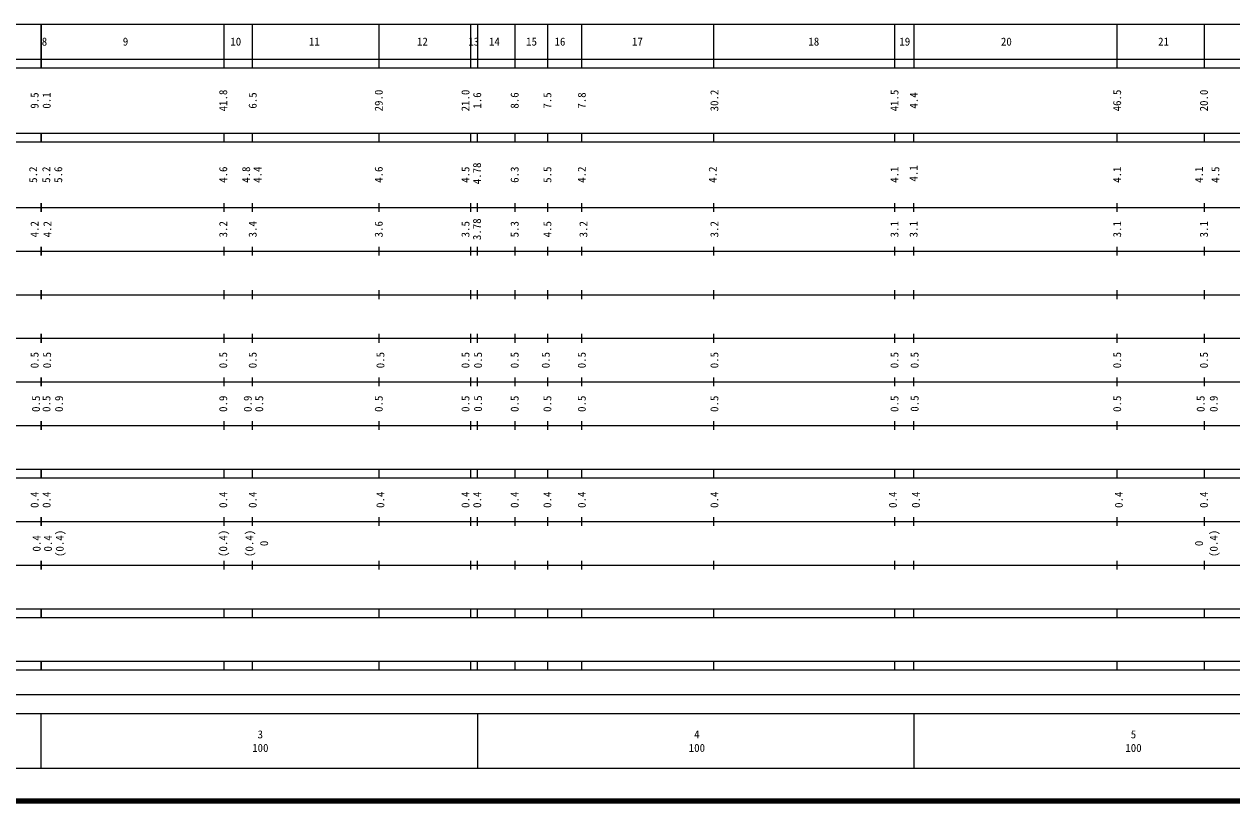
# Model space of a CAD drawing. Units: millimetres on the paper, enlarged 1000 times. Extents: x 40000 to 680000, y 20000 to 380000.
# Drawn here: x 264196 to 540820, y 20000 to 198000 of the extents above; entities that cross this region are included whole.
import ezdxf
from ezdxf.enums import TextEntityAlignment as Align

# ---------------------------------------------------------------- set-up
doc = ezdxf.new("R2010")
doc.units = ezdxf.units.MM
doc.header["$LTSCALE"] = 1000
doc.layers.add('M-TTL', color=2, linetype='Continuous', lineweight=140)
doc.layers.add('M-TTL-BAND', color=7, linetype='Continuous', lineweight=25)
doc.styles.add('ＭＳ ゴシック', font='')
doc.styles.get('ＭＳ ゴシック').set_extended_font_data('MS Gothic')

msp = doc.modelspace()

# ---------------------------------------------------------------- linework, layer by layer
at = {"layer": 'M-TTL'}
msp.add_line((40000, 20000), (680000, 20000), dxfattribs=at)
at = {"layer": 'M-TTL-BAND'}
for p, q in [((68000, 198000), (579000, 198000)), ((268000, 198000), (268000, 188000)), ((268100, 198000), (268100, 188000)), ((309900, 198000), (309900, 188000)), ((316400, 198000), (316400, 188000)), ((345400, 198000), (345400, 188000)), ((366400, 198000), (366400, 188000)), ((368000, 198000), (368000, 188000)), ((376570, 198000), (376570, 188000)), ((384070, 198000), (384070, 188000)), ((391870, 198000), (391870, 188000)), ((422070, 198000), (422070, 188000)), ((463570, 198000), (463570, 188000)), ((468000, 198000), (468000, 188000)), ((514470, 198000), (514470, 188000)), ((534470, 198000), (534470, 188000)), ((40000, 190000), (579000, 190000)), ((40000, 188000), (579000, 188000)), ((40000, 173000), (579000, 173000)), ((268000, 173000), (268000, 171000)), ((268100, 173000), (268100, 171000)), ((309900, 173000), (309900, 171000)), ((316400, 173000), (316400, 171000)), ((345400, 173000), (345400, 171000)), ((366400, 173000), (366400, 171000)), ((368000, 171000), (368000, 173000)), ((376570, 173000), (376570, 171000)), ((384070, 173000), (384070, 171000)), ((391870, 173000), (391870, 171000)), ((422070, 173000), (422070, 171000)), ((463570, 173000), (463570, 171000)), ((468000, 171000), (468000, 173000)), ((514470, 173000), (514470, 171000)), ((534470, 173000), (534470, 171000)), ((40000, 171000), (579000, 171000)), ((40000, 156000), (579000, 156000)), ((268000, 157000), (268000, 155000)), ((268100, 157000), (268100, 155000)), ((309900, 157000), (309900, 155000)), ((316400, 157000), (316400, 155000)), ((345400, 157000), (345400, 155000)), ((366400, 157000), (366400, 155000)), ((368000, 155000), (368000, 157000)), ((376570, 157000), (376570, 155000)), ((384070, 157000), (384070, 155000)), ((391870, 157000), (391870, 155000)), ((422070, 157000), (422070, 155000)), ((463570, 157000), (463570, 155000)), ((468000, 155000), (468000, 157000)), ((514470, 157000), (514470, 155000)), ((534470, 157000), (534470, 155000)), ((268000, 147000), (268000, 145000)), ((268100, 147000), (268100, 145000)), ((309900, 147000), (309900, 145000)), ((316400, 147000), (316400, 145000)), ((345400, 147000), (345400, 145000)), ((366400, 147000), (366400, 145000)), ((368000, 145000), (368000, 147000)), ((376570, 147000), (376570, 145000)), ((384070, 147000), (384070, 145000)), ((391870, 147000), (391870, 145000)), ((422070, 147000), (422070, 145000)), ((463570, 147000), (463570, 145000)), ((468000, 145000), (468000, 147000)), ((514470, 147000), (514470, 145000)), ((534470, 147000), (534470, 145000)), ((46000, 146000), (579000, 146000)), ((52000, 136000), (579000, 136000)), ((268000, 137000), (268000, 135000)), ((268100, 137000), (268100, 135000)), ((309900, 137000), (309900, 135000)), ((316400, 137000), (316400, 135000)), ((345400, 137000), (345400, 135000)), ((366400, 137000), (366400, 135000)), ((368000, 135000), (368000, 137000)), ((376570, 137000), (376570, 135000)), ((384070, 137000), (384070, 135000)), ((391870, 137000), (391870, 135000)), ((422070, 137000), (422070, 135000)), ((463570, 137000), (463570, 135000)), ((468000, 135000), (468000, 137000)), ((514470, 137000), (514470, 135000)), ((534470, 137000), (534470, 135000)), ((46000, 126000), (579000, 126000)), ((268000, 127000), (268000, 125000)), ((268100, 127000), (268100, 125000)), ((309900, 127000), (309900, 125000)), ((316400, 127000), (316400, 125000)), ((345400, 127000), (345400, 125000)), ((366400, 127000), (366400, 125000)), ((368000, 125000), (368000, 127000)), ((376570, 127000), (376570, 125000)), ((384070, 127000), (384070, 125000)), ((391870, 127000), (391870, 125000)), ((422070, 127000), (422070, 125000)), ((463570, 127000), (463570, 125000)), ((468000, 125000), (468000, 127000)), ((514470, 127000), (514470, 125000)), ((534470, 127000), (534470, 125000)), ((268000, 117000), (268000, 115000)), ((268100, 117000), (268100, 115000)), ((309900, 117000), (309900, 115000)), ((316400, 117000), (316400, 115000)), ((345400, 117000), (345400, 115000)), ((366400, 117000), (366400, 115000)), ((368000, 115000), (368000, 117000)), ((376570, 117000), (376570, 115000)), ((384070, 117000), (384070, 115000)), ((391870, 117000), (391870, 115000)), ((422070, 117000), (422070, 115000)), ((463570, 117000), (463570, 115000)), ((468000, 115000), (468000, 117000)), ((514470, 117000), (514470, 115000)), ((534470, 117000), (534470, 115000)), ((52000, 116000), (579000, 116000)), ((46000, 106000), (579000, 106000)), ((268000, 107000), (268000, 105000)), ((268100, 107000), (268100, 105000)), ((309900, 107000), (309900, 105000)), ((316400, 107000), (316400, 105000)), ((345400, 107000), (345400, 105000)), ((366400, 107000), (366400, 105000)), ((368000, 105000), (368000, 107000)), ((376570, 107000), (376570, 105000)), ((384070, 107000), (384070, 105000)), ((391870, 107000), (391870, 105000)), ((422070, 107000), (422070, 105000)), ((463570, 107000), (463570, 105000)), ((468000, 105000), (468000, 107000)), ((514470, 107000), (514470, 105000)), ((534470, 107000), (534470, 105000)), ((40000, 96000), (579000, 96000)), ((268000, 96000), (268000, 94000)), ((268100, 96000), (268100, 94000)), ((309900, 96000), (309900, 94000)), ((316400, 96000), (316400, 94000)), ((345400, 96000), (345400, 94000)), ((366400, 96000), (366400, 94000)), ((368000, 94000), (368000, 96000)), ((376570, 96000), (376570, 94000)), ((384070, 96000), (384070, 94000)), ((391870, 96000), (391870, 94000)), ((422070, 96000), (422070, 94000)), ((463570, 96000), (463570, 94000)), ((468000, 94000), (468000, 96000)), ((514470, 96000), (514470, 94000)), ((534470, 96000), (534470, 94000)), ((40000, 94000), (579000, 94000)), ((49000, 84000), (579000, 84000)), ((268000, 85000), (268000, 83000)), ((268100, 85000), (268100, 83000)), ((309900, 85000), (309900, 83000)), ((316400, 85000), (316400, 83000)), ((345400, 85000), (345400, 83000)), ((366400, 85000), (366400, 83000)), ((368000, 83000), (368000, 85000)), ((376570, 85000), (376570, 83000)), ((384070, 85000), (384070, 83000)), ((391870, 85000), (391870, 83000)), ((422070, 85000), (422070, 83000)), ((463570, 85000), (463570, 83000)), ((468000, 83000), (468000, 85000)), ((514470, 85000), (514470, 83000)), ((534470, 85000), (534470, 83000)), ((268000, 75000), (268000, 73000)), ((268100, 75000), (268100, 73000)), ((309900, 75000), (309900, 73000)), ((316400, 75000), (316400, 73000)), ((345400, 75000), (345400, 73000)), ((366400, 75000), (366400, 73000)), ((368000, 73000), (368000, 75000)), ((376570, 75000), (376570, 73000)), ((384070, 75000), (384070, 73000)), ((391870, 75000), (391870, 73000)), ((422070, 75000), (422070, 73000)), ((463570, 75000), (463570, 73000)), ((468000, 73000), (468000, 75000)), ((514470, 75000), (514470, 73000)), ((534470, 75000), (534470, 73000)), ((40000, 74000), (579000, 74000)), ((40000, 64000), (579000, 64000)), ((268000, 64000), (268000, 62000)), ((268100, 64000), (268100, 62000)), ((309900, 64000), (309900, 62000)), ((316400, 64000), (316400, 62000)), ((345400, 64000), (345400, 62000)), ((366400, 64000), (366400, 62000)), ((368000, 62000), (368000, 64000)), ((376570, 64000), (376570, 62000)), ((384070, 64000), (384070, 62000)), ((391870, 64000), (391870, 62000)), ((422070, 64000), (422070, 62000)), ((463570, 64000), (463570, 62000)), ((468000, 62000), (468000, 64000)), ((514470, 64000), (514470, 62000)), ((534470, 64000), (534470, 62000)), ((40000, 62000), (579000, 62000)), ((40000, 52000), (579000, 52000)), ((40000, 50000), (579000, 50000)), ((268000, 52000), (268000, 50000)), ((268100, 52000), (268100, 50000)), ((309900, 52000), (309900, 50000)), ((316400, 52000), (316400, 50000)), ((345400, 52000), (345400, 50000)), ((366400, 52000), (366400, 50000)), ((368000, 50000), (368000, 52000)), ((376570, 52000), (376570, 50000)), ((384070, 52000), (384070, 50000)), ((391870, 52000), (391870, 50000)), ((422070, 52000), (422070, 50000)), ((463570, 52000), (463570, 50000)), ((468000, 50000), (468000, 52000)), ((514470, 52000), (514470, 50000)), ((534470, 52000), (534470, 50000)), ((70805, 44406), (565903, 44406)), ((40000, 40000), (579000, 40000)), ((268000, 40000), (268000, 27500)), ((368000, 40000), (368000, 27500)), ((468000, 40000), (468000, 27500)), ((68000, 27500), (579000, 27500))]:
    msp.add_line(p, q, dxfattribs=at)

# ---------------------------------------------------------------- texts
at = {"layer": 'M-TTL-BAND', "style": 'ＭＳ ゴシック'}
for s, p in [('8', (268846, 194000)), ('9', (287414, 194000)), ('10', (312665, 194000)), ('11', (330666, 194000)), ('12', (355417, 194000)), ('13', (367167, 194000)), ('14', (371917, 194000)), ('15', (380417, 194000)), ('16', (386918, 194000)), ('17', (404668, 194000)), ('18', (445068, 194000)), ('19', (465903, 194000)), ('20', (489171, 194000)), ('21', (525173, 194000)), ('3', (318288, 35238)), ('4', (418288, 35238)), ('5', (518288, 35238)), ('100', (318288, 32131)), ('100', (418288, 32131)), ('100', (518288, 32131))]:
    msp.add_text(s, height=1833, dxfattribs=at).set_placement(p, align=Align.MIDDLE_CENTER)
for s, p in [('41.8', (309781, 180500)), ('29.0', (345407, 180500)), ('21.0', (365269, 180500)), ('30.2', (422285, 180500)), ('41.5', (463536, 180500)), ('46.5', (514538, 180500)), ('20.0', (534414, 180500)), ('9.5', (266579, 180500)), ('0.1', (269337, 180500)), ('6.5', (316531, 180500)), ('1.6', (367963, 180500)), ('8.6', (376533, 180500)), ('7.5', (384033, 180500)), ('7.8', (391909, 180500)), ('4.4', (467966, 180500)), ('4.78', (367925, 163793)), ('5.2', (266250, 163500)), ('5.2', (269250, 163500)), ('5.6', (271995, 163500)), ('4.6', (309781, 163500)), ('4.8', (315031, 163500)), ('4.4', (317656, 163500)), ('4.6', (345407, 163500)), ('4.5', (365269, 163500)), ('6.3', (376533, 163500)), ('5.5', (384033, 163500)), ('4.2', (391909, 163500)), ('4.2', (421910, 163500)), ('4.1', (463536, 163500)), ('4.1', (467925, 163793)), ('4.1', (514538, 163500)), ('4.1', (533289, 163500)), ('4.5', (537039, 163500)), ('4.2', (266579, 151000)), ('4.2', (269511, 151000)), ('3.2', (309781, 151000)), ('3.4', (316531, 151000)), ('3.6', (345407, 151000)), ('3.5', (365269, 151000)), ('3.78', (367908, 151000)), ('5.3', (376533, 151000)), ('4.5', (384033, 151000)), ('3.2', (392284, 151000)), ('3.2', (422285, 151000)), ('3.1', (463536, 151000)), ('3.1', (467908, 151000)), ('3.1', (514538, 151000)), ('3.1', (534414, 151000)), ('0.5', (266579, 121000)), ('0.5', (269441, 121000)), ('0.5', (309781, 121000)), ('0.5', (316531, 121000)), ('0.5', (345782, 121000)), ('0.5', (365269, 121000)), ('0.5', (368147, 121000)), ('0.5', (376533, 121000)), ('0.5', (383658, 121000)), ('0.5', (391909, 121000)), ('0.5', (422285, 121000)), ('0.5', (463536, 121000)), ('0.5', (468147, 121000)), ('0.5', (514538, 121000)), ('0.5', (534414, 121000)), ('0.5', (266896, 111000)), ('0.5', (269298, 111000)), ('0.9', (272186, 111000)), ('0.9', (309781, 111000)), ('0.9', (315406, 111000)), ('0.5', (318031, 111000)), ('0.5', (345407, 111000)), ('0.5', (365269, 111000)), ('0.5', (368147, 111050)), ('0.5', (376533, 111000)), ('0.5', (384033, 111000)), ('0.5', (391909, 111000)), ('0.5', (422285, 111000)), ('0.5', (463536, 111000)), ('0.5', (468147, 111050)), ('0.5', (514538, 111000)), ('0.5', (533664, 111000)), ('0.9', (536664, 111000)), ('0.4', (266579, 89000)), ('0.4', (269325, 89000)), ('0.4', (309781, 89000)), ('0.4', (316531, 89000)), ('0.4', (345782, 89000)), ('0.4', (365269, 89000)), ('0.4', (367963, 89000)), ('0.4', (376533, 89000)), ('0.4', (384033, 89000)), ('0.4', (391909, 89000)), ('0.4', (422285, 89000)), ('0.4', (463161, 89000)), ('0.4', (468443, 89000)), ('0.4', (514913, 89000)), ('0.4', (534414, 89000)), ('0.4', (267045, 79000)), ('0.4', (269635, 79000)), ('(0.4)', (272334, 79000)), ('(0.4)', (309781, 79000)), ('(0.4)', (315781, 79000)), ('(0.4)', (536664, 79000)), ('0', (319156, 79000)), ('0', (533289, 79000))]:
    msp.add_text(s, height=1833, rotation=90, dxfattribs=at).set_placement(p, align=Align.MIDDLE_CENTER)

doc.saveas('drawing.dxf')
